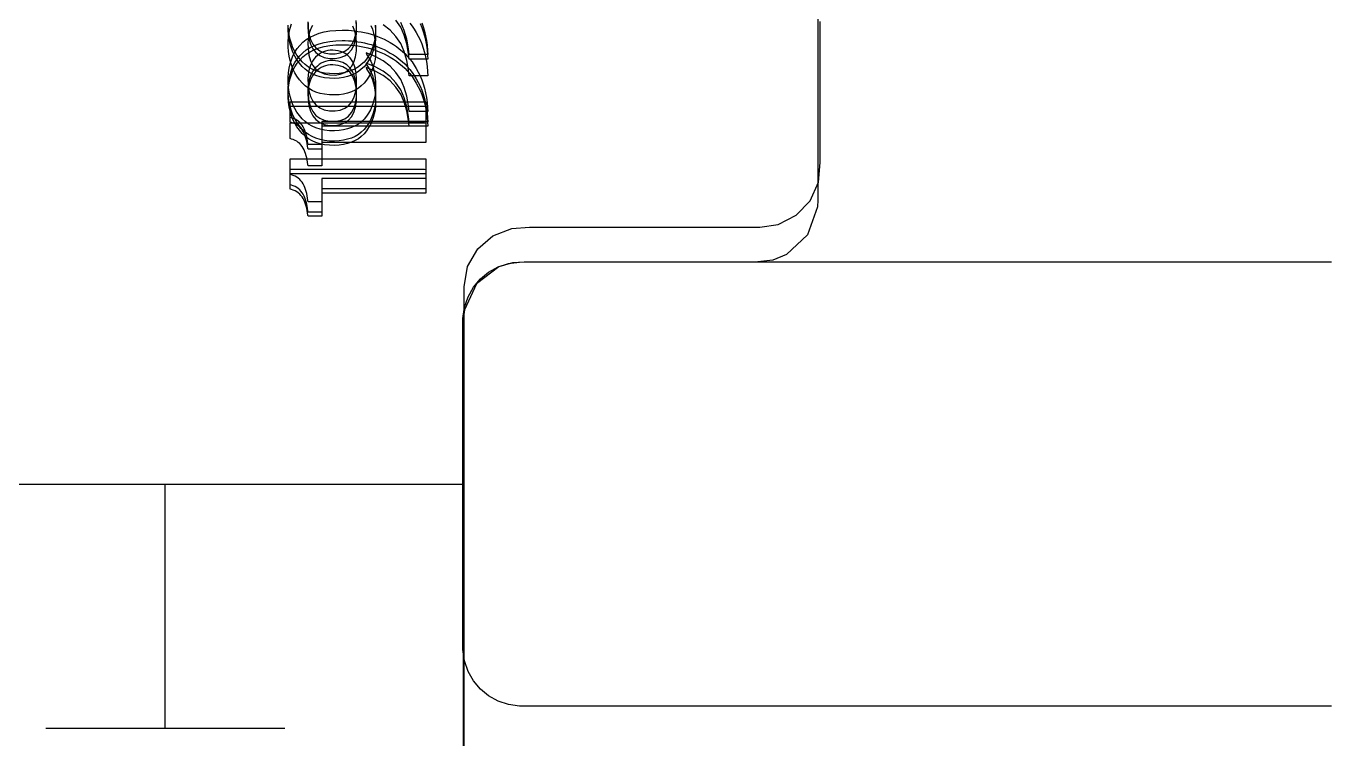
# Model space of a CAD drawing. Extents: x 1 to 47.7, y 0.2 to 35.
# Drawn here: x 34.738 to 35.393, y 13.007 to 13.365 of the extents above; entities that cross this region are included whole.
import ezdxf

# ---------------------------------------------------------------- set-up
doc = ezdxf.new("R2010")
doc.units = 0
doc.header["$MEASUREMENT"] = 0
for name, color, linetype in [('5_1___24__TARGET_LEDS___12', 7, 'CONTINUOUS'), ('6_1__EMPTY_IO_BOARD_POSITI', 7, 'CONTINUOUS'), ('6_2___8__INDEPENDENT_INPUT', 7, 'CONTINUOUS'), ('6_3___8__OPTOISO_INDEPENDE', 7, 'CONTINUOUS'), ('6_4___24__OPTOISO_INDEPEND', 7, 'CONTINUOUS'), ('6_5___8__INDEPENDENT_INPUT', 7, 'CONTINUOUS'), ('6_6___8__INDEPENDENT_INPUT', 7, 'CONTINUOUS'), ('6_7___8__OPTOISO_INDEPENDE', 7, 'CONTINUOUS'), ('6_8___8__OPTOISO_INDEPENDE', 7, 'CONTINUOUS')]:
    doc.layers.add(name, color=color, linetype=linetype)

msp = doc.modelspace()

# ---------------------------------------------------------------- linework, layer by layer
at = {"layer": '5_1___24__TARGET_LEDS___12'}
for points in [[(35.13611, 13.41177), (35.13611, 13.35922), (35.13611, 13.33463), (35.13611, 13.31289), (35.13611, 13.29529), (35.13611, 13.28313), (35.13611, 13.2777), (35.13595, 13.27438), (35.13096, 13.26027), (35.12032, 13.25039), (35.11348, 13.24764), (35.10594, 13.24667)], [(35.39409, 13.02382), (35.36185, 13.02382), (35.30776, 13.02382), (35.24009, 13.02382), (35.16711, 13.02382), (35.09708, 13.02382), (35.03826, 13.02382), (34.99894, 13.02382), (34.98619, 13.02383), (34.98063, 13.02453), (34.97544, 13.02626), (34.97073, 13.02889), (34.96659, 13.03234), (34.96313, 13.03649), (34.96045, 13.04124), (34.95864, 13.0465), (34.95781, 13.05215), (34.95777, 13.05713), (34.95777, 13.07129), (34.95777, 13.09361), (34.95777, 13.12083), (34.95777, 13.14967), (34.95777, 13.17689), (34.95777, 13.19921), (34.95777, 13.21337), (34.95781, 13.21835), (34.95864, 13.224), (34.96045, 13.22925), (34.96313, 13.23401), (34.96659, 13.23816), (34.97073, 13.2416), (34.97544, 13.24423), (34.98063, 13.24595), (34.98619, 13.24665), (34.99894, 13.24667), (35.03826, 13.24667), (35.09708, 13.24667), (35.16711, 13.24667), (35.24009, 13.24667), (35.30776, 13.24667), (35.36185, 13.24667), (35.39409, 13.24667)], [(35.10594, 13.24663), (35.10388, 13.24663), (35.09815, 13.24663), (35.08943, 13.24663), (35.0784, 13.24663), (35.02476, 13.24663), (35.00175, 13.24663), (34.99357, 13.24663), (34.98852, 13.24663), (34.98273, 13.24628), (34.97579, 13.24427), (34.96461, 13.23571), (34.95853, 13.22268), (34.95803, 13.21895), (34.95794, 13.21703), (34.95794, 13.2146), (34.95794, 13.20984), (34.95794, 13.20235), (34.95794, 13.19219), (34.95794, 13.17941), (34.95794, 13.16407), (34.95794, 13.14623), (34.95794, 13.12593), (34.95794, 13.10325), (34.95794, 13.07822), (34.95794, 13.05091), (34.95794, 13.02138), (34.95794, 12.98967)], [(34.7534, 12.83514), (34.70342, 12.83514), (34.70342, 13.13514), (34.95803, 13.13514)]]:
    msp.add_lwpolyline(points, dxfattribs=at)
at = {"layer": '6_1__EMPTY_IO_BOARD_POSITI'}
msp.add_lwpolyline([(34.95835, 12.9794), (34.95835, 13.02574), (34.95835, 13.06785), (34.95835, 13.10558), (34.95835, 13.13878), (34.95835, 13.16729), (34.95835, 13.19096), (34.95835, 13.20963), (34.95835, 13.22316), (34.95835, 13.2314), (34.95835, 13.23417), (34.96018, 13.24446), (34.96522, 13.25323), (34.97282, 13.25982), (34.98232, 13.26356), (34.99129, 13.26418), (35.00108, 13.26418), (35.01595, 13.26418), (35.05342, 13.26418), (35.07229, 13.26418), (35.08876, 13.26418), (35.10095, 13.26418), (35.10701, 13.26418), (35.11625, 13.26553), (35.12527, 13.27015), (35.13221, 13.27743), (35.1364, 13.2867), (35.13735, 13.2966), (35.13735, 13.30238), (35.13735, 13.31112), (35.13735, 13.32241), (35.13735, 13.33582), (35.13735, 13.3673)], dxfattribs=at)
at = {"layer": '6_2___8__INDEPENDENT_INPUT'}
for points in [[(35.13611, 13.41177), (35.13611, 13.35922), (35.13611, 13.33463), (35.13611, 13.31289), (35.13611, 13.29529), (35.13611, 13.28313), (35.13611, 13.2777), (35.13595, 13.27438), (35.13096, 13.26027), (35.12032, 13.25039), (35.11348, 13.24764), (35.10594, 13.24667)], [(35.39409, 13.02382), (35.36185, 13.02382), (35.30776, 13.02382), (35.24009, 13.02382), (35.16711, 13.02382), (35.09708, 13.02382), (35.03826, 13.02382), (34.99894, 13.02382), (34.98619, 13.02383), (34.98063, 13.02453), (34.97544, 13.02626), (34.97073, 13.02889), (34.96659, 13.03234), (34.96313, 13.03649), (34.96045, 13.04124), (34.95864, 13.0465), (34.95781, 13.05215), (34.95777, 13.05713), (34.95777, 13.07129), (34.95777, 13.09361), (34.95777, 13.12083), (34.95777, 13.14967), (34.95777, 13.17689), (34.95777, 13.19921), (34.95777, 13.21337), (34.95781, 13.21835), (34.95864, 13.224), (34.96045, 13.22925), (34.96313, 13.23401), (34.96659, 13.23816), (34.97073, 13.2416), (34.97544, 13.24423), (34.98063, 13.24595), (34.98619, 13.24665), (34.99894, 13.24667), (35.03826, 13.24667), (35.09708, 13.24667), (35.16711, 13.24667), (35.24009, 13.24667), (35.30776, 13.24667), (35.36185, 13.24667), (35.39409, 13.24667)], [(35.10594, 13.24663), (35.10388, 13.24663), (35.09815, 13.24663), (35.08943, 13.24663), (35.0784, 13.24663), (35.02476, 13.24663), (35.00175, 13.24663), (34.99357, 13.24663), (34.98852, 13.24663), (34.98273, 13.24628), (34.97579, 13.24427), (34.96461, 13.23571), (34.95853, 13.22268), (34.95803, 13.21895), (34.95794, 13.21703), (34.95794, 13.2146), (34.95794, 13.20984), (34.95794, 13.20235), (34.95794, 13.19219), (34.95794, 13.17941), (34.95794, 13.16407), (34.95794, 13.14623), (34.95794, 13.12593), (34.95794, 13.10325), (34.95794, 13.07822), (34.95794, 13.05091), (34.95794, 13.02138), (34.95794, 12.98967)], [(34.80829, 13.01269), (34.80829, 13.13519), (34.95794, 13.13519)], [(34.7483, 13.01269), (34.8683, 13.01269)]]:
    msp.add_lwpolyline(points, dxfattribs=at)
for points in [[(34.89714, 13.35783), (34.89869, 13.3578), (34.90026, 13.35773), (34.90185, 13.3576), (34.90345, 13.35743), (34.90506, 13.3572), (34.90668, 13.35693), (34.90832, 13.3566), (34.90998, 13.35623), (34.91165, 13.35579), (34.91331, 13.35526), (34.91496, 13.35465), (34.91658, 13.35398), (34.91818, 13.35324), (34.91976, 13.35242), (34.92132, 13.35153), (34.92285, 13.35058), (34.92436, 13.34955), (34.92584, 13.34847), (34.92724, 13.34731), (34.92859, 13.34607), (34.92987, 13.34474), (34.93109, 13.34332), (34.93225, 13.34181), (34.93335, 13.34022), (34.93438, 13.33854), (34.93535, 13.33677), (34.93627, 13.33489), (34.9371, 13.33291), (34.93783, 13.33084), (34.93847, 13.32866), (34.93901, 13.3264), (34.93946, 13.32403), (34.93982, 13.32156), (34.94008, 13.319), (34.94019, 13.31696), (34.93969, 13.31696), (34.93864, 13.31696), (34.93723, 13.31696), (34.93562, 13.31696), (34.93398, 13.31696), (34.93251, 13.31696), (34.93136, 13.31696), (34.93072, 13.31696), (34.93045, 13.31976), (34.92968, 13.32462), (34.92837, 13.32904), (34.92653, 13.33303), (34.92415, 13.33659), (34.92123, 13.33971), (34.91778, 13.3424), (34.91378, 13.34465), (34.90925, 13.34647), (34.90953, 13.34547), (34.91061, 13.34388), (34.91153, 13.34216), (34.91231, 13.3403), (34.91294, 13.33831), (34.91342, 13.33618), (34.91375, 13.33392), (34.91393, 13.33152), (34.91397, 13.32906), (34.91387, 13.32701), (34.91364, 13.32504), (34.91327, 13.32313), (34.91276, 13.32129), (34.91211, 13.31953), (34.91132, 13.31783), (34.91039, 13.31621), (34.90932, 13.31465), (34.90812, 13.31317), (34.90676, 13.31185), (34.90527, 13.31069), (34.90362, 13.3097), (34.90183, 13.30888), (34.8999, 13.30823), (34.89782, 13.30774), (34.89559, 13.30743), (34.89321, 13.30729), (34.8907, 13.30735), (34.8883, 13.30762), (34.88605, 13.30808), (34.88394, 13.30874), (34.88199, 13.30959), (34.88018, 13.31064), (34.87852, 13.31188), (34.87701, 13.31331), (34.87564, 13.31493), (34.87441, 13.31664), (34.87333, 13.31846), (34.8724, 13.32038), (34.87163, 13.32239), (34.871, 13.32452), (34.87053, 13.32674), (34.87021, 13.32907), (34.87004, 13.3315), (34.87002, 13.33399), (34.87017, 13.33638), (34.87048, 13.33866), (34.87097, 13.34084), (34.87162, 13.34291), (34.87243, 13.34488), (34.87342, 13.34675), (34.87457, 13.34851), (34.87589, 13.35016), (34.8774, 13.35172), (34.87913, 13.35311), (34.88107, 13.35433), (34.88322, 13.35536), (34.88558, 13.35622), (34.88815, 13.35689), (34.89094, 13.35738), (34.89393, 13.3577)], [(34.89237, 13.34776), (34.89113, 13.34771), (34.88993, 13.34754), (34.88879, 13.34726), (34.88769, 13.34687), (34.88664, 13.34637), (34.88564, 13.34575), (34.88468, 13.34502), (34.88377, 13.34418), (34.88293, 13.34322), (34.88218, 13.34216), (34.88154, 13.34098), (34.881, 13.33969), (34.88056, 13.33829), (34.88024, 13.33678), (34.88001, 13.33515), (34.8799, 13.33341), (34.87999, 13.33052), (34.88045, 13.32727), (34.88127, 13.32448), (34.88245, 13.32214), (34.88398, 13.32026), (34.88587, 13.31883), (34.88812, 13.31785), (34.89073, 13.31733), (34.89361, 13.31729), (34.89622, 13.31772), (34.89846, 13.31859), (34.90035, 13.3199), (34.90187, 13.32164), (34.90303, 13.32382), (34.90384, 13.32643), (34.90428, 13.32947), (34.90437, 13.33296), (34.90412, 13.33637), (34.90351, 13.33934), (34.90255, 13.34186), (34.90123, 13.34393), (34.89955, 13.34556), (34.89752, 13.34674), (34.89512, 13.34748)], [(34.93913, 13.28339), (34.93713, 13.28339), (34.93182, 13.28339), (34.92422, 13.28339), (34.91534, 13.28339), (34.90621, 13.28339), (34.89785, 13.28339), (34.89126, 13.28339), (34.88748, 13.28339), (34.88696, 13.28328), (34.88696, 13.28243), (34.88696, 13.28096), (34.88696, 13.27908), (34.88696, 13.27704), (34.88696, 13.27505), (34.88696, 13.27335), (34.88696, 13.27216), (34.88696, 13.27171), (34.88669, 13.27171), (34.88598, 13.27171), (34.88496, 13.27171), (34.88376, 13.27171), (34.88253, 13.27171), (34.8814, 13.27171), (34.88052, 13.27171), (34.88001, 13.27171), (34.87989, 13.27232), (34.87975, 13.2735), (34.87957, 13.27464), (34.87934, 13.27574), (34.87906, 13.2768), (34.87874, 13.27782), (34.87838, 13.2788), (34.87797, 13.27974), (34.87751, 13.28064), (34.87702, 13.28146), (34.87645, 13.28222), (34.87582, 13.28289), (34.87512, 13.2835), (34.87435, 13.28402), (34.87351, 13.28448), (34.87259, 13.28485), (34.87161, 13.28516), (34.87109, 13.28536), (34.87109, 13.28594), (34.87109, 13.28695), (34.87109, 13.28823), (34.87109, 13.28962), (34.87109, 13.29098), (34.87109, 13.29215), (34.87109, 13.29296), (34.87109, 13.29327), (34.8737, 13.29327), (34.88062, 13.29327), (34.89054, 13.29327), (34.90211, 13.29327), (34.91402, 13.29327), (34.92493, 13.29327), (34.93352, 13.29327), (34.93845, 13.29327), (34.93913, 13.29317), (34.93913, 13.29245), (34.93913, 13.29121), (34.93913, 13.28962), (34.93913, 13.28789), (34.93913, 13.28621), (34.93913, 13.28478), (34.93913, 13.28377)]]:
    msp.add_lwpolyline(points, close=True, dxfattribs=at)
at = {"layer": '6_3___8__OPTOISO_INDEPENDE'}
for points in [[(35.13611, 13.41177), (35.13611, 13.35922), (35.13611, 13.33463), (35.13611, 13.31289), (35.13611, 13.29529), (35.13611, 13.28313), (35.13611, 13.2777), (35.13595, 13.27438), (35.13096, 13.26027), (35.12032, 13.25039), (35.11348, 13.24764), (35.10594, 13.24667)], [(35.39409, 13.02382), (35.36185, 13.02382), (35.30776, 13.02382), (35.24009, 13.02382), (35.16711, 13.02382), (35.09708, 13.02382), (35.03826, 13.02382), (34.99894, 13.02382), (34.98619, 13.02383), (34.98063, 13.02453), (34.97544, 13.02626), (34.97073, 13.02889), (34.96659, 13.03234), (34.96313, 13.03649), (34.96045, 13.04124), (34.95864, 13.0465), (34.95781, 13.05215), (34.95777, 13.05713), (34.95777, 13.07129), (34.95777, 13.09361), (34.95777, 13.12083), (34.95777, 13.14967), (34.95777, 13.17689), (34.95777, 13.19921), (34.95777, 13.21337), (34.95781, 13.21835), (34.95864, 13.224), (34.96045, 13.22925), (34.96313, 13.23401), (34.96659, 13.23816), (34.97073, 13.2416), (34.97544, 13.24423), (34.98063, 13.24595), (34.98619, 13.24665), (34.99894, 13.24667), (35.03826, 13.24667), (35.09708, 13.24667), (35.16711, 13.24667), (35.24009, 13.24667), (35.30776, 13.24667), (35.36185, 13.24667), (35.39409, 13.24667)], [(35.10594, 13.24663), (35.10388, 13.24663), (35.09815, 13.24663), (35.08943, 13.24663), (35.0784, 13.24663), (35.02476, 13.24663), (35.00175, 13.24663), (34.99357, 13.24663), (34.98852, 13.24663), (34.98273, 13.24628), (34.97579, 13.24427), (34.96461, 13.23571), (34.95853, 13.22268), (34.95803, 13.21895), (34.95794, 13.21703), (34.95794, 13.2146), (34.95794, 13.20984), (34.95794, 13.20235), (34.95794, 13.19219), (34.95794, 13.17941), (34.95794, 13.16407), (34.95794, 13.14623), (34.95794, 13.12593), (34.95794, 13.10325), (34.95794, 13.07822), (34.95794, 13.05091), (34.95794, 13.02138), (34.95794, 12.98967)], [(34.80829, 13.01269), (34.80829, 13.13519), (34.95794, 13.13519)], [(34.7483, 13.01269), (34.8683, 13.01269)]]:
    msp.add_lwpolyline(points, dxfattribs=at)
for points in [[(34.89714, 13.3557), (34.89869, 13.35567), (34.90026, 13.3556), (34.90185, 13.35547), (34.90345, 13.3553), (34.90506, 13.35507), (34.90668, 13.3548), (34.90832, 13.35447), (34.90998, 13.3541), (34.91165, 13.35366), (34.91331, 13.35313), (34.91496, 13.35253), (34.91658, 13.35185), (34.91818, 13.35111), (34.91976, 13.35029), (34.92132, 13.3494), (34.92285, 13.34845), (34.92436, 13.34742), (34.92584, 13.34634), (34.92724, 13.34518), (34.92859, 13.34394), (34.92987, 13.34261), (34.93109, 13.34119), (34.93225, 13.33969), (34.93335, 13.33809), (34.93438, 13.33641), (34.93535, 13.33464), (34.93627, 13.33276), (34.9371, 13.33078), (34.93783, 13.32871), (34.93847, 13.32654), (34.93901, 13.32427), (34.93946, 13.3219), (34.93982, 13.31943), (34.94008, 13.31687), (34.94019, 13.31483), (34.93969, 13.31483), (34.93864, 13.31483), (34.93723, 13.31483), (34.93562, 13.31483), (34.93398, 13.31483), (34.93251, 13.31483), (34.93136, 13.31483), (34.93072, 13.31483), (34.93045, 13.31763), (34.92968, 13.32249), (34.92837, 13.32692), (34.92653, 13.33091), (34.92415, 13.33446), (34.92123, 13.33759), (34.91778, 13.34027), (34.91378, 13.34252), (34.90925, 13.34434), (34.90953, 13.34334), (34.91061, 13.34175), (34.91153, 13.34003), (34.91231, 13.33817), (34.91294, 13.33618), (34.91342, 13.33405), (34.91375, 13.33179), (34.91393, 13.32939), (34.91397, 13.32694), (34.91387, 13.32489), (34.91364, 13.32291), (34.91327, 13.32101), (34.91276, 13.31917), (34.91211, 13.31741), (34.91132, 13.31571), (34.91039, 13.31409), (34.90932, 13.31253), (34.90812, 13.31106), (34.90676, 13.30973), (34.90527, 13.30856), (34.90362, 13.30757), (34.90183, 13.30675), (34.8999, 13.3061), (34.89782, 13.30561), (34.89559, 13.3053), (34.89321, 13.30516), (34.8907, 13.30522), (34.8883, 13.30549), (34.88605, 13.30595), (34.88394, 13.30661), (34.88199, 13.30746), (34.88018, 13.30851), (34.87852, 13.30975), (34.87701, 13.31119), (34.87564, 13.31282), (34.87441, 13.31452), (34.87333, 13.31634), (34.8724, 13.31825), (34.87163, 13.32027), (34.871, 13.32239), (34.87053, 13.32462), (34.87021, 13.32695), (34.87004, 13.32938), (34.87002, 13.33188), (34.87017, 13.33426), (34.87048, 13.33654), (34.87097, 13.33871), (34.87162, 13.34078), (34.87243, 13.34275), (34.87342, 13.34462), (34.87457, 13.34638), (34.87589, 13.34804), (34.8774, 13.3496), (34.87913, 13.35099), (34.88107, 13.3522), (34.88322, 13.35324), (34.88558, 13.35409), (34.88815, 13.35476), (34.89094, 13.35526), (34.89393, 13.35557)], [(34.89237, 13.34564), (34.89113, 13.34558), (34.88993, 13.34541), (34.88879, 13.34513), (34.88769, 13.34474), (34.88664, 13.34424), (34.88564, 13.34362), (34.88468, 13.34289), (34.88377, 13.34205), (34.88293, 13.34109), (34.88218, 13.34003), (34.88154, 13.33885), (34.881, 13.33756), (34.88056, 13.33616), (34.88024, 13.33465), (34.88001, 13.33302), (34.8799, 13.33128), (34.87999, 13.32839), (34.88045, 13.32515), (34.88127, 13.32236), (34.88245, 13.32002), (34.88398, 13.31813), (34.88587, 13.3167), (34.88812, 13.31572), (34.89073, 13.3152), (34.89361, 13.31516), (34.89622, 13.31559), (34.89846, 13.31647), (34.90035, 13.31777), (34.90187, 13.31952), (34.90303, 13.32169), (34.90384, 13.32431), (34.90428, 13.32735), (34.90437, 13.33084), (34.90412, 13.33425), (34.90351, 13.33721), (34.90255, 13.33973), (34.90123, 13.34181), (34.89955, 13.34343), (34.89752, 13.34461), (34.89512, 13.34535)], [(34.93913, 13.28126), (34.93713, 13.28126), (34.93182, 13.28126), (34.92422, 13.28126), (34.91534, 13.28126), (34.90621, 13.28126), (34.89785, 13.28126), (34.89126, 13.28126), (34.88748, 13.28126), (34.88696, 13.28115), (34.88696, 13.2803), (34.88696, 13.27883), (34.88696, 13.27695), (34.88696, 13.27491), (34.88696, 13.27292), (34.88696, 13.27122), (34.88696, 13.27003), (34.88696, 13.26959), (34.88669, 13.26959), (34.88598, 13.26959), (34.88496, 13.26959), (34.88376, 13.26959), (34.88253, 13.26959), (34.8814, 13.26959), (34.88052, 13.26959), (34.88001, 13.26959), (34.87989, 13.27019), (34.87975, 13.27137), (34.87957, 13.27251), (34.87934, 13.27361), (34.87906, 13.27467), (34.87874, 13.27569), (34.87838, 13.27667), (34.87797, 13.27761), (34.87751, 13.27851), (34.87702, 13.27934), (34.87645, 13.28009), (34.87582, 13.28076), (34.87512, 13.28137), (34.87435, 13.2819), (34.87351, 13.28235), (34.87259, 13.28273), (34.87161, 13.28303), (34.87109, 13.28323), (34.87109, 13.28381), (34.87109, 13.28482), (34.87109, 13.2861), (34.87109, 13.2875), (34.87109, 13.28885), (34.87109, 13.29002), (34.87109, 13.29083), (34.87109, 13.29114), (34.8737, 13.29114), (34.88062, 13.29114), (34.89054, 13.29114), (34.90211, 13.29114), (34.91402, 13.29114), (34.92493, 13.29114), (34.93352, 13.29114), (34.93845, 13.29114), (34.93913, 13.29104), (34.93913, 13.29032), (34.93913, 13.28908), (34.93913, 13.28749), (34.93913, 13.28577), (34.93913, 13.28409), (34.93913, 13.28265), (34.93913, 13.28164)]]:
    msp.add_lwpolyline(points, close=True, dxfattribs=at)
at = {"layer": '6_4___24__OPTOISO_INDEPEND'}
for points in [[(35.13611, 13.41177), (35.13611, 13.35922), (35.13611, 13.33463), (35.13611, 13.31289), (35.13611, 13.29529), (35.13611, 13.28313), (35.13611, 13.2777), (35.13595, 13.27438), (35.13096, 13.26027), (35.12032, 13.25039), (35.11348, 13.24764), (35.10594, 13.24667)], [(35.39409, 13.02382), (35.36185, 13.02382), (35.30776, 13.02382), (35.24009, 13.02382), (35.16711, 13.02382), (35.09708, 13.02382), (35.03826, 13.02382), (34.99894, 13.02382), (34.98619, 13.02383), (34.98063, 13.02453), (34.97544, 13.02626), (34.97073, 13.02889), (34.96659, 13.03234), (34.96313, 13.03649), (34.96045, 13.04124), (34.95864, 13.0465), (34.95781, 13.05215), (34.95777, 13.05713), (34.95777, 13.07129), (34.95777, 13.09361), (34.95777, 13.12083), (34.95777, 13.14967), (34.95777, 13.17689), (34.95777, 13.19921), (34.95777, 13.21337), (34.95781, 13.21835), (34.95864, 13.224), (34.96045, 13.22925), (34.96313, 13.23401), (34.96659, 13.23816), (34.97073, 13.2416), (34.97544, 13.24423), (34.98063, 13.24595), (34.98619, 13.24665), (34.99894, 13.24667), (35.03826, 13.24667), (35.09708, 13.24667), (35.16711, 13.24667), (35.24009, 13.24667), (35.30776, 13.24667), (35.36185, 13.24667), (35.39409, 13.24667)], [(35.10594, 13.24663), (35.10388, 13.24663), (35.09815, 13.24663), (35.08943, 13.24663), (35.0784, 13.24663), (35.02476, 13.24663), (35.00175, 13.24663), (34.99357, 13.24663), (34.98852, 13.24663), (34.98273, 13.24628), (34.97579, 13.24427), (34.96461, 13.23571), (34.95853, 13.22268), (34.95803, 13.21895), (34.95794, 13.21703), (34.95794, 13.2146), (34.95794, 13.20984), (34.95794, 13.20235), (34.95794, 13.19219), (34.95794, 13.17941), (34.95794, 13.16407), (34.95794, 13.14623), (34.95794, 13.12593), (34.95794, 13.10325), (34.95794, 13.07822), (34.95794, 13.05091), (34.95794, 13.02138), (34.95794, 12.98967)], [(34.75327, 12.83515), (34.70329, 12.83515), (34.70329, 13.13515), (34.95794, 13.13515)]]:
    msp.add_lwpolyline(points, dxfattribs=at)
for points in [[(34.89714, 13.36305), (34.89869, 13.36303), (34.90026, 13.36295), (34.90185, 13.36282), (34.90345, 13.36265), (34.90506, 13.36242), (34.90668, 13.36215), (34.90832, 13.36182), (34.90998, 13.36145), (34.91165, 13.36102), (34.91331, 13.36048), (34.91496, 13.35988), (34.91658, 13.3592), (34.91818, 13.35846), (34.91976, 13.35764), (34.92132, 13.35676), (34.92285, 13.3558), (34.92436, 13.35477), (34.92584, 13.35369), (34.92724, 13.35253), (34.92859, 13.35129), (34.92987, 13.34996), (34.93109, 13.34854), (34.93225, 13.34704), (34.93335, 13.34544), (34.93438, 13.34376), (34.93535, 13.34199), (34.93627, 13.34011), (34.9371, 13.33813), (34.93783, 13.33606), (34.93847, 13.33389), (34.93901, 13.33162), (34.93946, 13.32925), (34.93982, 13.32678), (34.94008, 13.32422), (34.94019, 13.32218), (34.93969, 13.32218), (34.93864, 13.32218), (34.93723, 13.32218), (34.93562, 13.32218), (34.93398, 13.32218), (34.93251, 13.32218), (34.93136, 13.32218), (34.93072, 13.32218), (34.93045, 13.32498), (34.92968, 13.32984), (34.92837, 13.33426), (34.92653, 13.33825), (34.92415, 13.34181), (34.92123, 13.34493), (34.91778, 13.34762), (34.91378, 13.34987), (34.90925, 13.35169), (34.90953, 13.35069), (34.91061, 13.3491), (34.91153, 13.34738), (34.91231, 13.34552), (34.91294, 13.34353), (34.91342, 13.3414), (34.91375, 13.33914), (34.91393, 13.33674), (34.91397, 13.33429), (34.91387, 13.33224), (34.91364, 13.33026), (34.91327, 13.32835), (34.91276, 13.32652), (34.91211, 13.32475), (34.91132, 13.32305), (34.91039, 13.32143), (34.90932, 13.31987), (34.90812, 13.3184), (34.90676, 13.31707), (34.90527, 13.31591), (34.90362, 13.31492), (34.90183, 13.3141), (34.8999, 13.31345), (34.89782, 13.31296), (34.89559, 13.31265), (34.89321, 13.31251), (34.8907, 13.31257), (34.8883, 13.31284), (34.88605, 13.3133), (34.88394, 13.31396), (34.88199, 13.31481), (34.88018, 13.31586), (34.87852, 13.3171), (34.87701, 13.31853), (34.87564, 13.32016), (34.87441, 13.32187), (34.87333, 13.32368), (34.8724, 13.3256), (34.87163, 13.32762), (34.871, 13.32974), (34.87053, 13.33196), (34.87021, 13.33429), (34.87004, 13.33672), (34.87002, 13.33922), (34.87017, 13.3416), (34.87048, 13.34388), (34.87097, 13.34606), (34.87162, 13.34813), (34.87243, 13.3501), (34.87342, 13.35197), (34.87457, 13.35373), (34.87589, 13.35539), (34.8774, 13.35694), (34.87913, 13.35834), (34.88107, 13.35955), (34.88322, 13.36058), (34.88558, 13.36144), (34.88815, 13.36211), (34.89094, 13.3626), (34.89393, 13.36292)], [(34.89237, 13.35299), (34.89113, 13.35293), (34.88993, 13.35276), (34.88879, 13.35248), (34.88769, 13.35209), (34.88664, 13.35159), (34.88564, 13.35097), (34.88468, 13.35024), (34.88377, 13.3494), (34.88293, 13.34845), (34.88218, 13.34738), (34.88154, 13.3462), (34.881, 13.34491), (34.88056, 13.34351), (34.88024, 13.342), (34.88001, 13.34037), (34.8799, 13.33863), (34.87999, 13.33574), (34.88045, 13.33249), (34.88127, 13.3297), (34.88245, 13.32736), (34.88398, 13.32548), (34.88587, 13.32405), (34.88812, 13.32307), (34.89073, 13.32255), (34.89361, 13.32251), (34.89622, 13.32294), (34.89846, 13.32382), (34.90035, 13.32512), (34.90187, 13.32687), (34.90303, 13.32904), (34.90384, 13.33165), (34.90428, 13.3347), (34.90437, 13.33818), (34.90412, 13.34159), (34.90351, 13.34456), (34.90255, 13.34708), (34.90123, 13.34916), (34.89955, 13.35078), (34.89752, 13.35196), (34.89512, 13.3527)], [(34.93913, 13.28861), (34.93713, 13.28861), (34.93182, 13.28861), (34.92422, 13.28861), (34.91534, 13.28861), (34.90621, 13.28861), (34.89785, 13.28861), (34.89126, 13.28861), (34.88748, 13.28861), (34.88696, 13.2885), (34.88696, 13.28765), (34.88696, 13.28618), (34.88696, 13.28431), (34.88696, 13.28226), (34.88696, 13.28027), (34.88696, 13.27857), (34.88696, 13.27738), (34.88696, 13.27694), (34.88669, 13.27694), (34.88598, 13.27694), (34.88496, 13.27694), (34.88376, 13.27694), (34.88253, 13.27694), (34.8814, 13.27694), (34.88052, 13.27694), (34.88001, 13.27694), (34.87989, 13.27754), (34.87975, 13.27872), (34.87957, 13.27986), (34.87934, 13.28096), (34.87906, 13.28202), (34.87874, 13.28304), (34.87838, 13.28402), (34.87797, 13.28496), (34.87751, 13.28586), (34.87702, 13.28669), (34.87645, 13.28744), (34.87582, 13.28812), (34.87512, 13.28872), (34.87435, 13.28925), (34.87351, 13.2897), (34.87259, 13.29008), (34.87161, 13.29038), (34.87109, 13.29058), (34.87109, 13.29116), (34.87109, 13.29217), (34.87109, 13.29345), (34.87109, 13.29485), (34.87109, 13.29621), (34.87109, 13.29737), (34.87109, 13.29818), (34.87109, 13.29849), (34.8737, 13.29849), (34.88062, 13.29849), (34.89054, 13.29849), (34.90211, 13.29849), (34.91402, 13.29849), (34.92493, 13.29849), (34.93352, 13.29849), (34.93845, 13.29849), (34.93913, 13.29839), (34.93913, 13.29768), (34.93913, 13.29643), (34.93913, 13.29485), (34.93913, 13.29312), (34.93913, 13.29144), (34.93913, 13.29), (34.93913, 13.28899)]]:
    msp.add_lwpolyline(points, close=True, dxfattribs=at)
at = {"layer": '6_5___8__INDEPENDENT_INPUT'}
for points in [[(35.13611, 13.41177), (35.13611, 13.35922), (35.13611, 13.33463), (35.13611, 13.31289), (35.13611, 13.29529), (35.13611, 13.28313), (35.13611, 13.2777), (35.13595, 13.27438), (35.13096, 13.26027), (35.12032, 13.25039), (35.11348, 13.24764), (35.10594, 13.24667)], [(34.91153, 13.36537), (34.91231, 13.36352), (34.91294, 13.36152), (34.91342, 13.3594), (34.91375, 13.35713), (34.91393, 13.35473), (34.91397, 13.35227), (34.91387, 13.35023), (34.91364, 13.34825), (34.91327, 13.34634), (34.91276, 13.34451), (34.91211, 13.34274), (34.91132, 13.34105), (34.91039, 13.33942), (34.90932, 13.33787), (34.90812, 13.33639), (34.90676, 13.33506), (34.90527, 13.3339), (34.90362, 13.33291), (34.90183, 13.33209), (34.8999, 13.33144), (34.89782, 13.33096), (34.89559, 13.33064), (34.89321, 13.33049), (34.8907, 13.33056), (34.8883, 13.33083), (34.88605, 13.33129), (34.88394, 13.33195), (34.88199, 13.3328), (34.88018, 13.33385), (34.87852, 13.33509), (34.87701, 13.33653), (34.87564, 13.33815), (34.87441, 13.33986), (34.87333, 13.34167), (34.8724, 13.34359), (34.87163, 13.34561), (34.871, 13.34773), (34.87053, 13.34996), (34.87021, 13.35229), (34.87004, 13.35472), (34.87002, 13.35721), (34.87017, 13.35959), (34.87048, 13.36187), (34.87097, 13.36405), (34.87162, 13.36612)], [(34.88218, 13.36537), (34.88154, 13.36419), (34.881, 13.3629), (34.88056, 13.3615), (34.88024, 13.35999), (34.88001, 13.35836), (34.8799, 13.35663), (34.87999, 13.35374), (34.88045, 13.35049), (34.88127, 13.3477), (34.88245, 13.34536), (34.88398, 13.34347), (34.88587, 13.34204), (34.88812, 13.34107), (34.89073, 13.34055), (34.89361, 13.34051), (34.89622, 13.34094), (34.89846, 13.34181), (34.90035, 13.34312), (34.90187, 13.34486), (34.90303, 13.34703), (34.90384, 13.34964), (34.90428, 13.35269), (34.90437, 13.35618), (34.90412, 13.35959), (34.90351, 13.36255), (34.90255, 13.36507)], [(34.93109, 13.36654), (34.93225, 13.36503), (34.93335, 13.36344), (34.93438, 13.36176), (34.93535, 13.35999), (34.93627, 13.35811), (34.9371, 13.35613), (34.93783, 13.35405), (34.93847, 13.35188), (34.93901, 13.34961), (34.93946, 13.34724), (34.93982, 13.34477), (34.94008, 13.34221), (34.94019, 13.34017), (34.93969, 13.34017), (34.93864, 13.34017), (34.93723, 13.34017), (34.93562, 13.34017), (34.93398, 13.34017), (34.93251, 13.34017), (34.93136, 13.34017), (34.93072, 13.34017), (34.93045, 13.34297), (34.92968, 13.34783), (34.92837, 13.35225), (34.92653, 13.35625), (34.92415, 13.3598), (34.92123, 13.36293), (34.91778, 13.36561)], [(35.39409, 13.02382), (35.36185, 13.02382), (35.30776, 13.02382), (35.24009, 13.02382), (35.16711, 13.02382), (35.09708, 13.02382), (35.03826, 13.02382), (34.99894, 13.02382), (34.98619, 13.02383), (34.98063, 13.02453), (34.97544, 13.02626), (34.97073, 13.02889), (34.96659, 13.03234), (34.96313, 13.03649), (34.96045, 13.04124), (34.95864, 13.0465), (34.95781, 13.05215), (34.95777, 13.05713), (34.95777, 13.07129), (34.95777, 13.09361), (34.95777, 13.12083), (34.95777, 13.14967), (34.95777, 13.17689), (34.95777, 13.19921), (34.95777, 13.21337), (34.95781, 13.21835), (34.95864, 13.224), (34.96045, 13.22925), (34.96313, 13.23401), (34.96659, 13.23816), (34.97073, 13.2416), (34.97544, 13.24423), (34.98063, 13.24595), (34.98619, 13.24665), (34.99894, 13.24667), (35.03826, 13.24667), (35.09708, 13.24667), (35.16711, 13.24667), (35.24009, 13.24667), (35.30776, 13.24667), (35.36185, 13.24667), (35.39409, 13.24667)], [(35.10594, 13.24663), (35.10388, 13.24663), (35.09815, 13.24663), (35.08943, 13.24663), (35.0784, 13.24663), (35.02476, 13.24663), (35.00175, 13.24663), (34.99357, 13.24663), (34.98852, 13.24663), (34.98273, 13.24628), (34.97579, 13.24427), (34.96461, 13.23571), (34.95853, 13.22268), (34.95803, 13.21895), (34.95794, 13.21703), (34.95794, 13.2146), (34.95794, 13.20984), (34.95794, 13.20235), (34.95794, 13.19219), (34.95794, 13.17941), (34.95794, 13.16407), (34.95794, 13.14623), (34.95794, 13.12593), (34.95794, 13.10325), (34.95794, 13.07822), (34.95794, 13.05091), (34.95794, 13.02138), (34.95794, 12.98967)]]:
    msp.add_lwpolyline(points, dxfattribs=at)
msp.add_lwpolyline([(34.93913, 13.30661), (34.93713, 13.30661), (34.93182, 13.30661), (34.92422, 13.30661), (34.91534, 13.30661), (34.90621, 13.30661), (34.89785, 13.30661), (34.89126, 13.30661), (34.88748, 13.30661), (34.88696, 13.3065), (34.88696, 13.30565), (34.88696, 13.30417), (34.88696, 13.3023), (34.88696, 13.30025), (34.88696, 13.29826), (34.88696, 13.29656), (34.88696, 13.29537), (34.88696, 13.29492), (34.88669, 13.29492), (34.88598, 13.29492), (34.88496, 13.29492), (34.88376, 13.29492), (34.88253, 13.29492), (34.8814, 13.29492), (34.88052, 13.29492), (34.88001, 13.29492), (34.87989, 13.29553), (34.87975, 13.29671), (34.87957, 13.29786), (34.87934, 13.29896), (34.87906, 13.30002), (34.87874, 13.30104), (34.87838, 13.30201), (34.87797, 13.30295), (34.87751, 13.30385), (34.87702, 13.30468), (34.87645, 13.30543), (34.87582, 13.30611), (34.87512, 13.30671), (34.87435, 13.30724), (34.87351, 13.30769), (34.87259, 13.30807), (34.87161, 13.30837), (34.87109, 13.30858), (34.87109, 13.30916), (34.87109, 13.31016), (34.87109, 13.31144), (34.87109, 13.31284), (34.87109, 13.31419), (34.87109, 13.31536), (34.87109, 13.31617), (34.87109, 13.31647), (34.8737, 13.31647), (34.88062, 13.31647), (34.89054, 13.31647), (34.90211, 13.31647), (34.91402, 13.31647), (34.92493, 13.31647), (34.93352, 13.31647), (34.93845, 13.31647), (34.93913, 13.31638), (34.93913, 13.31566), (34.93913, 13.31442), (34.93913, 13.31284), (34.93913, 13.31111), (34.93913, 13.30943), (34.93913, 13.30799), (34.93913, 13.30699)], close=True, dxfattribs=at)
at = {"layer": '6_6___8__INDEPENDENT_INPUT'}
for points in [[(35.13611, 13.41177), (35.13611, 13.35922), (35.13611, 13.33463), (35.13611, 13.31289), (35.13611, 13.29529), (35.13611, 13.28313), (35.13611, 13.2777), (35.13595, 13.27438), (35.13096, 13.26027), (35.12032, 13.25039), (35.11348, 13.24764), (35.10594, 13.24667)], [(34.91153, 13.36537), (34.91231, 13.36352), (34.91294, 13.36152), (34.91342, 13.3594), (34.91375, 13.35713), (34.91393, 13.35473), (34.91397, 13.35227), (34.91387, 13.35023), (34.91364, 13.34825), (34.91327, 13.34634), (34.91276, 13.34451), (34.91211, 13.34274), (34.91132, 13.34105), (34.91039, 13.33942), (34.90932, 13.33787), (34.90812, 13.33639), (34.90676, 13.33506), (34.90527, 13.3339), (34.90362, 13.33291), (34.90183, 13.33209), (34.8999, 13.33144), (34.89782, 13.33096), (34.89559, 13.33064), (34.89321, 13.33049), (34.8907, 13.33056), (34.8883, 13.33083), (34.88605, 13.33129), (34.88394, 13.33195), (34.88199, 13.3328), (34.88018, 13.33385), (34.87852, 13.33509), (34.87701, 13.33653), (34.87564, 13.33815), (34.87441, 13.33986), (34.87333, 13.34167), (34.8724, 13.34359), (34.87163, 13.34561), (34.871, 13.34773), (34.87053, 13.34996), (34.87021, 13.35229), (34.87004, 13.35472), (34.87002, 13.35721), (34.87017, 13.35959), (34.87048, 13.36187), (34.87097, 13.36405), (34.87162, 13.36612)], [(34.88218, 13.36537), (34.88154, 13.36419), (34.881, 13.3629), (34.88056, 13.3615), (34.88024, 13.35999), (34.88001, 13.35836), (34.8799, 13.35663), (34.87999, 13.35374), (34.88045, 13.35049), (34.88127, 13.3477), (34.88245, 13.34536), (34.88398, 13.34347), (34.88587, 13.34204), (34.88812, 13.34107), (34.89073, 13.34055), (34.89361, 13.34051), (34.89622, 13.34094), (34.89846, 13.34181), (34.90035, 13.34312), (34.90187, 13.34486), (34.90303, 13.34703), (34.90384, 13.34964), (34.90428, 13.35269), (34.90437, 13.35618), (34.90412, 13.35959), (34.90351, 13.36255), (34.90255, 13.36507)], [(34.93109, 13.36654), (34.93225, 13.36503), (34.93335, 13.36344), (34.93438, 13.36176), (34.93535, 13.35999), (34.93627, 13.35811), (34.9371, 13.35613), (34.93783, 13.35405), (34.93847, 13.35188), (34.93901, 13.34961), (34.93946, 13.34724), (34.93982, 13.34477), (34.94008, 13.34221), (34.94019, 13.34017), (34.93969, 13.34017), (34.93864, 13.34017), (34.93723, 13.34017), (34.93562, 13.34017), (34.93398, 13.34017), (34.93251, 13.34017), (34.93136, 13.34017), (34.93072, 13.34017), (34.93045, 13.34297), (34.92968, 13.34783), (34.92837, 13.35225), (34.92653, 13.35625), (34.92415, 13.3598), (34.92123, 13.36293), (34.91778, 13.36561)], [(35.39409, 13.02382), (35.36185, 13.02382), (35.30776, 13.02382), (35.24009, 13.02382), (35.16711, 13.02382), (35.09708, 13.02382), (35.03826, 13.02382), (34.99894, 13.02382), (34.98619, 13.02383), (34.98063, 13.02453), (34.97544, 13.02626), (34.97073, 13.02889), (34.96659, 13.03234), (34.96313, 13.03649), (34.96045, 13.04124), (34.95864, 13.0465), (34.95781, 13.05215), (34.95777, 13.05713), (34.95777, 13.07129), (34.95777, 13.09361), (34.95777, 13.12083), (34.95777, 13.14967), (34.95777, 13.17689), (34.95777, 13.19921), (34.95777, 13.21337), (34.95781, 13.21835), (34.95864, 13.224), (34.96045, 13.22925), (34.96313, 13.23401), (34.96659, 13.23816), (34.97073, 13.2416), (34.97544, 13.24423), (34.98063, 13.24595), (34.98619, 13.24665), (34.99894, 13.24667), (35.03826, 13.24667), (35.09708, 13.24667), (35.16711, 13.24667), (35.24009, 13.24667), (35.30776, 13.24667), (35.36185, 13.24667), (35.39409, 13.24667)], [(35.10594, 13.24663), (35.10388, 13.24663), (35.09815, 13.24663), (35.08943, 13.24663), (35.0784, 13.24663), (35.02476, 13.24663), (35.00175, 13.24663), (34.99357, 13.24663), (34.98852, 13.24663), (34.98273, 13.24628), (34.97579, 13.24427), (34.96461, 13.23571), (34.95853, 13.22268), (34.95803, 13.21895), (34.95794, 13.21703), (34.95794, 13.2146), (34.95794, 13.20984), (34.95794, 13.20235), (34.95794, 13.19219), (34.95794, 13.17941), (34.95794, 13.16407), (34.95794, 13.14623), (34.95794, 13.12593), (34.95794, 13.10325), (34.95794, 13.07822), (34.95794, 13.05091), (34.95794, 13.02138), (34.95794, 12.98967)], [(34.80829, 13.01269), (34.80829, 13.13519), (34.95794, 13.13519)], [(34.7483, 13.01269), (34.8683, 13.01269)]]:
    msp.add_lwpolyline(points, dxfattribs=at)
msp.add_lwpolyline([(34.93913, 13.30661), (34.93713, 13.30661), (34.93182, 13.30661), (34.92422, 13.30661), (34.91534, 13.30661), (34.90621, 13.30661), (34.89785, 13.30661), (34.89126, 13.30661), (34.88748, 13.30661), (34.88696, 13.3065), (34.88696, 13.30565), (34.88696, 13.30417), (34.88696, 13.3023), (34.88696, 13.30025), (34.88696, 13.29826), (34.88696, 13.29656), (34.88696, 13.29537), (34.88696, 13.29492), (34.88669, 13.29492), (34.88598, 13.29492), (34.88496, 13.29492), (34.88376, 13.29492), (34.88253, 13.29492), (34.8814, 13.29492), (34.88052, 13.29492), (34.88001, 13.29492), (34.87989, 13.29553), (34.87975, 13.29671), (34.87957, 13.29786), (34.87934, 13.29896), (34.87906, 13.30002), (34.87874, 13.30104), (34.87838, 13.30201), (34.87797, 13.30295), (34.87751, 13.30385), (34.87702, 13.30468), (34.87645, 13.30543), (34.87582, 13.30611), (34.87512, 13.30671), (34.87435, 13.30724), (34.87351, 13.30769), (34.87259, 13.30807), (34.87161, 13.30837), (34.87109, 13.30858), (34.87109, 13.30916), (34.87109, 13.31016), (34.87109, 13.31144), (34.87109, 13.31284), (34.87109, 13.31419), (34.87109, 13.31536), (34.87109, 13.31617), (34.87109, 13.31647), (34.8737, 13.31647), (34.88062, 13.31647), (34.89054, 13.31647), (34.90211, 13.31647), (34.91402, 13.31647), (34.92493, 13.31647), (34.93352, 13.31647), (34.93845, 13.31647), (34.93913, 13.31638), (34.93913, 13.31566), (34.93913, 13.31442), (34.93913, 13.31284), (34.93913, 13.31111), (34.93913, 13.30943), (34.93913, 13.30799), (34.93913, 13.30699)], close=True, dxfattribs=at)
at = {"layer": '6_7___8__OPTOISO_INDEPENDE'}
for points in [[(35.13611, 13.41177), (35.13611, 13.35922), (35.13611, 13.33463), (35.13611, 13.31289), (35.13611, 13.29529), (35.13611, 13.28313), (35.13611, 13.2777), (35.13595, 13.27438), (35.13096, 13.26027), (35.12032, 13.25039), (35.11348, 13.24764), (35.10594, 13.24667)], [(34.91375, 13.36544), (34.91393, 13.36304), (34.91397, 13.36059), (34.91387, 13.35854), (34.91364, 13.35656), (34.91327, 13.35465), (34.91276, 13.35281), (34.91211, 13.35105), (34.91132, 13.34935), (34.91039, 13.34773), (34.90932, 13.34617), (34.90812, 13.34469), (34.90676, 13.34337), (34.90527, 13.34221), (34.90362, 13.34122), (34.90183, 13.3404), (34.8999, 13.33975), (34.89782, 13.33926), (34.89559, 13.33895), (34.89321, 13.33881), (34.8907, 13.33887), (34.8883, 13.33914), (34.88605, 13.3396), (34.88394, 13.34026), (34.88199, 13.34111), (34.88018, 13.34216), (34.87852, 13.3434), (34.87701, 13.34483), (34.87564, 13.34645), (34.87441, 13.34817), (34.87333, 13.34998), (34.8724, 13.3519), (34.87163, 13.35392), (34.871, 13.35604), (34.87053, 13.35826), (34.87021, 13.36059), (34.87004, 13.36302), (34.87002, 13.36551)], [(34.88001, 13.36667), (34.8799, 13.36493), (34.87999, 13.36204), (34.88045, 13.35879), (34.88127, 13.356), (34.88245, 13.35366), (34.88398, 13.35178), (34.88587, 13.35035), (34.88812, 13.34937), (34.89073, 13.34885), (34.89361, 13.34881), (34.89622, 13.34924), (34.89846, 13.35012), (34.90035, 13.35142), (34.90187, 13.35316), (34.90303, 13.35534), (34.90384, 13.35795), (34.90428, 13.361), (34.90437, 13.36448), (34.90412, 13.36789)], [(34.93627, 13.36641), (34.9371, 13.36443), (34.93783, 13.36236), (34.93847, 13.36019), (34.93901, 13.35792), (34.93946, 13.35555), (34.93982, 13.35308), (34.94008, 13.35052), (34.94019, 13.34848), (34.93969, 13.34848), (34.93864, 13.34848), (34.93723, 13.34848), (34.93562, 13.34848), (34.93398, 13.34848), (34.93251, 13.34848), (34.93136, 13.34848), (34.93072, 13.34848), (34.93045, 13.35128), (34.92968, 13.35614), (34.92837, 13.36056), (34.92653, 13.36455), (34.92415, 13.36811)], [(35.39409, 13.02382), (35.36185, 13.02382), (35.30776, 13.02382), (35.24009, 13.02382), (35.16711, 13.02382), (35.09708, 13.02382), (35.03826, 13.02382), (34.99894, 13.02382), (34.98619, 13.02383), (34.98063, 13.02453), (34.97544, 13.02626), (34.97073, 13.02889), (34.96659, 13.03234), (34.96313, 13.03649), (34.96045, 13.04124), (34.95864, 13.0465), (34.95781, 13.05215), (34.95777, 13.05713), (34.95777, 13.07129), (34.95777, 13.09361), (34.95777, 13.12083), (34.95777, 13.14967), (34.95777, 13.17689), (34.95777, 13.19921), (34.95777, 13.21337), (34.95781, 13.21835), (34.95864, 13.224), (34.96045, 13.22925), (34.96313, 13.23401), (34.96659, 13.23816), (34.97073, 13.2416), (34.97544, 13.24423), (34.98063, 13.24595), (34.98619, 13.24665), (34.99894, 13.24667), (35.03826, 13.24667), (35.09708, 13.24667), (35.16711, 13.24667), (35.24009, 13.24667), (35.30776, 13.24667), (35.36185, 13.24667), (35.39409, 13.24667)], [(35.10594, 13.24663), (35.10388, 13.24663), (35.09815, 13.24663), (35.08943, 13.24663), (35.0784, 13.24663), (35.02476, 13.24663), (35.00175, 13.24663), (34.99357, 13.24663), (34.98852, 13.24663), (34.98273, 13.24628), (34.97579, 13.24427), (34.96461, 13.23571), (34.95853, 13.22268), (34.95803, 13.21895), (34.95794, 13.21703), (34.95794, 13.2146), (34.95794, 13.20984), (34.95794, 13.20235), (34.95794, 13.19219), (34.95794, 13.17941), (34.95794, 13.16407), (34.95794, 13.14623), (34.95794, 13.12593), (34.95794, 13.10325), (34.95794, 13.07822), (34.95794, 13.05091), (34.95794, 13.02138), (34.95794, 12.98967)], [(34.80829, 13.01269), (34.80829, 13.13519), (34.95794, 13.13519)], [(34.7483, 13.01269), (34.8683, 13.01269)]]:
    msp.add_lwpolyline(points, dxfattribs=at)
msp.add_lwpolyline([(34.93913, 13.31491), (34.93713, 13.31491), (34.93182, 13.31491), (34.92422, 13.31491), (34.91534, 13.31491), (34.90621, 13.31491), (34.89785, 13.31491), (34.89126, 13.31491), (34.88748, 13.31491), (34.88696, 13.3148), (34.88696, 13.31395), (34.88696, 13.31248), (34.88696, 13.3106), (34.88696, 13.30856), (34.88696, 13.30657), (34.88696, 13.30487), (34.88696, 13.30368), (34.88696, 13.30324), (34.88669, 13.30324), (34.88598, 13.30324), (34.88496, 13.30324), (34.88376, 13.30324), (34.88253, 13.30324), (34.8814, 13.30324), (34.88052, 13.30324), (34.88001, 13.30324), (34.87989, 13.30384), (34.87975, 13.30502), (34.87957, 13.30616), (34.87934, 13.30726), (34.87906, 13.30832), (34.87874, 13.30934), (34.87838, 13.31032), (34.87797, 13.31126), (34.87751, 13.31216), (34.87702, 13.31299), (34.87645, 13.31374), (34.87582, 13.31441), (34.87512, 13.31502), (34.87435, 13.31555), (34.87351, 13.316), (34.87259, 13.31638), (34.87161, 13.31668), (34.87109, 13.31688), (34.87109, 13.31746), (34.87109, 13.31847), (34.87109, 13.31975), (34.87109, 13.32115), (34.87109, 13.32251), (34.87109, 13.32367), (34.87109, 13.32448), (34.87109, 13.32479), (34.8737, 13.32479), (34.88062, 13.32479), (34.89054, 13.32479), (34.90211, 13.32479), (34.91402, 13.32479), (34.92493, 13.32479), (34.93352, 13.32479), (34.93845, 13.32479), (34.93913, 13.32469), (34.93913, 13.32397), (34.93913, 13.32273), (34.93913, 13.32114), (34.93913, 13.31942), (34.93913, 13.31774), (34.93913, 13.3163), (34.93913, 13.31529)], close=True, dxfattribs=at)
at = {"layer": '6_8___8__OPTOISO_INDEPENDE'}
for points in [[(35.13611, 13.41177), (35.13611, 13.35922), (35.13611, 13.33463), (35.13611, 13.31289), (35.13611, 13.29529), (35.13611, 13.28313), (35.13611, 13.2777), (35.13595, 13.27438), (35.13096, 13.26027), (35.12032, 13.25039), (35.11348, 13.24764), (35.10594, 13.24667)], [(34.91393, 13.36536), (34.91397, 13.36291), (34.91387, 13.36086), (34.91364, 13.35888), (34.91327, 13.35698), (34.91276, 13.35514), (34.91211, 13.35338), (34.91132, 13.35168), (34.91039, 13.35006), (34.90932, 13.3485), (34.90812, 13.34703), (34.90676, 13.3457), (34.90527, 13.34454), (34.90362, 13.34355), (34.90183, 13.34272), (34.8999, 13.34207), (34.89782, 13.34159), (34.89559, 13.34127), (34.89321, 13.34113), (34.8907, 13.34119), (34.8883, 13.34146), (34.88605, 13.34193), (34.88394, 13.34259), (34.88199, 13.34344), (34.88018, 13.34448), (34.87852, 13.34573), (34.87701, 13.34716), (34.87564, 13.34879), (34.87441, 13.35049), (34.87333, 13.35231), (34.8724, 13.35422), (34.87163, 13.35624), (34.871, 13.35837), (34.87053, 13.36059), (34.87021, 13.36292), (34.87004, 13.36535)], [(34.8799, 13.36726), (34.87999, 13.36437), (34.88045, 13.36112), (34.88127, 13.35833), (34.88245, 13.35599), (34.88398, 13.35411), (34.88587, 13.35268), (34.88812, 13.3517), (34.89073, 13.35118), (34.89361, 13.35114), (34.89622, 13.35158), (34.89846, 13.35245), (34.90035, 13.35375), (34.90187, 13.35549), (34.90303, 13.35767), (34.90384, 13.36028), (34.90428, 13.36332), (34.90437, 13.36681)], [(34.9371, 13.36676), (34.93783, 13.36469), (34.93847, 13.36251), (34.93901, 13.36024), (34.93946, 13.35787), (34.93982, 13.35541), (34.94008, 13.35284), (34.94019, 13.3508), (34.93969, 13.3508), (34.93864, 13.3508), (34.93723, 13.3508), (34.93562, 13.3508), (34.93398, 13.3508), (34.93251, 13.3508), (34.93136, 13.3508), (34.93072, 13.3508), (34.93045, 13.3536), (34.92968, 13.35846), (34.92837, 13.36289), (34.92653, 13.36688)], [(35.39409, 13.02382), (35.36185, 13.02382), (35.30776, 13.02382), (35.24009, 13.02382), (35.16711, 13.02382), (35.09708, 13.02382), (35.03826, 13.02382), (34.99894, 13.02382), (34.98619, 13.02383), (34.98063, 13.02453), (34.97544, 13.02626), (34.97073, 13.02889), (34.96659, 13.03234), (34.96313, 13.03649), (34.96045, 13.04124), (34.95864, 13.0465), (34.95781, 13.05215), (34.95777, 13.05713), (34.95777, 13.07129), (34.95777, 13.09361), (34.95777, 13.12083), (34.95777, 13.14967), (34.95777, 13.17689), (34.95777, 13.19921), (34.95777, 13.21337), (34.95781, 13.21835), (34.95864, 13.224), (34.96045, 13.22925), (34.96313, 13.23401), (34.96659, 13.23816), (34.97073, 13.2416), (34.97544, 13.24423), (34.98063, 13.24595), (34.98619, 13.24665), (34.99894, 13.24667), (35.03826, 13.24667), (35.09708, 13.24667), (35.16711, 13.24667), (35.24009, 13.24667), (35.30776, 13.24667), (35.36185, 13.24667), (35.39409, 13.24667)], [(35.10594, 13.24663), (35.10388, 13.24663), (35.09815, 13.24663), (35.08943, 13.24663), (35.0784, 13.24663), (35.02476, 13.24663), (35.00175, 13.24663), (34.99357, 13.24663), (34.98852, 13.24663), (34.98273, 13.24628), (34.97579, 13.24427), (34.96461, 13.23571), (34.95853, 13.22268), (34.95803, 13.21895), (34.95794, 13.21703), (34.95794, 13.2146), (34.95794, 13.20984), (34.95794, 13.20235), (34.95794, 13.19219), (34.95794, 13.17941), (34.95794, 13.16407), (34.95794, 13.14623), (34.95794, 13.12593), (34.95794, 13.10325), (34.95794, 13.07822), (34.95794, 13.05091), (34.95794, 13.02138), (34.95794, 12.98967)]]:
    msp.add_lwpolyline(points, dxfattribs=at)
msp.add_lwpolyline([(34.93913, 13.31725), (34.93713, 13.31725), (34.93182, 13.31725), (34.92422, 13.31725), (34.91534, 13.31725), (34.90621, 13.31725), (34.89785, 13.31725), (34.89126, 13.31725), (34.88748, 13.31725), (34.88696, 13.31713), (34.88696, 13.31628), (34.88696, 13.31481), (34.88696, 13.31293), (34.88696, 13.31089), (34.88696, 13.3089), (34.88696, 13.30719), (34.88696, 13.306), (34.88696, 13.30556), (34.88669, 13.30556), (34.88598, 13.30556), (34.88496, 13.30556), (34.88376, 13.30556), (34.88253, 13.30556), (34.8814, 13.30556), (34.88052, 13.30556), (34.88001, 13.30556), (34.87989, 13.30616), (34.87975, 13.30735), (34.87957, 13.30849), (34.87934, 13.30959), (34.87906, 13.31065), (34.87874, 13.31167), (34.87838, 13.31265), (34.87797, 13.31358), (34.87751, 13.31448), (34.87702, 13.31531), (34.87645, 13.31606), (34.87582, 13.31674), (34.87512, 13.31734), (34.87435, 13.31787), (34.87351, 13.31833), (34.87259, 13.3187), (34.87161, 13.31901), (34.87109, 13.31921), (34.87109, 13.31979), (34.87109, 13.3208), (34.87109, 13.32208), (34.87109, 13.32347), (34.87109, 13.32483), (34.87109, 13.32599), (34.87109, 13.3268), (34.87109, 13.32711), (34.8737, 13.32711), (34.88062, 13.32711), (34.89054, 13.32711), (34.90211, 13.32711), (34.91402, 13.32711), (34.92493, 13.32711), (34.93352, 13.32711), (34.93845, 13.32711), (34.93913, 13.32701), (34.93913, 13.32629), (34.93913, 13.32505), (34.93913, 13.32347), (34.93913, 13.32174), (34.93913, 13.32007), (34.93913, 13.31863), (34.93913, 13.31762)], close=True, dxfattribs=at)

doc.saveas('drawing.dxf')
